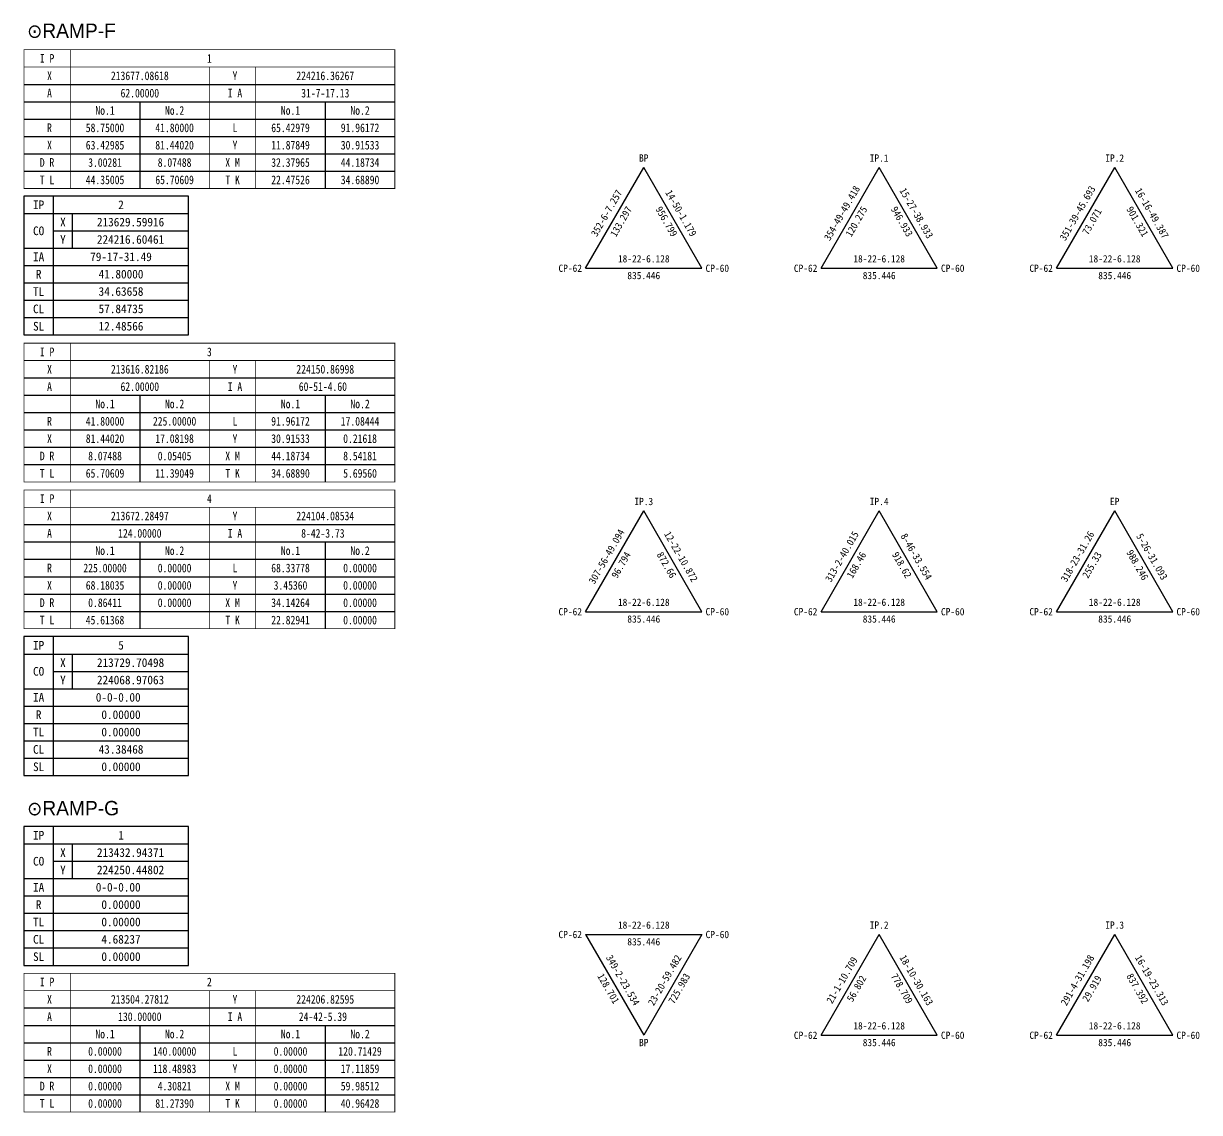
# Model space of a CAD drawing. Extents: x -2894 to -714, y 147 to 1611.
# Drawn here: x -2894 to -2102, y 877 to 1611 of the extents above; entities that cross this region are included whole.
import ezdxf
from ezdxf.enums import TextEntityAlignment as Align

# ---------------------------------------------------------------- set-up
doc = ezdxf.new("R2010")
doc.units = 0
doc.header["$MEASUREMENT"] = 0
for name, color, linetype in [('CA-ALGN-TBSM', 2, 'CONTINUOUS'), ('CA-DIML', 1, 'CONTINUOUS'), ('CA-DIMT', 3, 'CONTINUOUS'), ('CA-TABL-LIN1', 4, 'CONTINUOUS'), ('CA-TABL-LIN2', 1, 'CONTINUOUS'), ('CA-TABL-TEX2', 3, 'CONTINUOUS'), ('CZ-TEX1', 6, 'CONTINUOUS')]:
    doc.layers.add(name, color=color, linetype=linetype)
doc.styles.add('GHS', font='DotumChe.ttf')
doc.styles.add('GTXT', font='DotumChe.ttf')

# ---------------------------------------------------------------- blocks, each defined once
blk = doc.blocks.new('CACTCRV')
at = {"layer": 'CA-TABL-LIN1'}
blk.add_line((-15.25, -20), (-15.25, 20), dxfattribs=at)
blk.add_lwpolyline([(-23.75, -20), (23.75, -20), (23.75, 20), (-23.75, 20)], close=True, dxfattribs=at)
at = {"layer": 'CA-TABL-LIN2'}
for p, q in [((-23.75, 15), (23.75, 15)), ((-9.75, 5), (-9.75, 15)), ((-15.25, 10), (23.75, 10)), ((-23.75, 5), (23.75, 5)), ((-23.75, 0), (23.75, 0)), ((-23.75, -5), (23.75, -5)), ((-23.75, -10), (23.75, -10)), ((-23.75, -15), (23.75, -15))]:
    blk.add_line(p, q, dxfattribs=at)
at = {"layer": 'CA-TABL-TEX2', "style": 'GTXT'}
for s, p in [('IP', (-19.5, 17.5)), ('X', (-12.5, 12.5)), ('CO', (-19.5, 10)), ('Y', (-12.5, 7.5)), ('IA', (-19.5, 2.5)), ('R', (-19.5, -2.5)), ('TL', (-19.5, -7.5)), ('CL', (-19.5, -12.5)), ('SL', (-19.5, -17.5))]:
    blk.add_text(s, height=2.5, dxfattribs=at).set_placement(p, align=Align.MIDDLE_CENTER)
at = {"layer": 'CA-TABL-TEX2', "style": 'GTXT', "flags": 4}
for tag, p in [('IPNO', (4.25, 17.5)), ('COX', (7, 12.5)), ('COY', (7, 7.5)), ('IA', (4.25, 2.5)), ('R', (4.25, -2.5)), ('TL', (4.25, -7.5)), ('CL', (4.25, -12.5)), ('SL', (4.25, -17.5))]:
    blk.add_attdef(tag, text='', height=2.5, dxfattribs=at).set_placement(p, align=Align.MIDDLE)

msp = doc.modelspace()

# ---------------------------------------------------------------- linework, layer by layer
at = {"layer": 'CA-DIML'}
for p, q in [((-2515.27, 1446.23), (-2476.07, 1514.12)), ((-2436.87, 1446.23), (-2476.07, 1514.12)), ((-2356.62, 1446.23), (-2317.42, 1514.12)), ((-2278.22, 1446.23), (-2317.42, 1514.12)), ((-2197.88, 1446.23), (-2158.68, 1514.12)), ((-2119.48, 1446.23), (-2158.68, 1514.12)), ((-2515.27, 1446.23), (-2436.87, 1446.23)), ((-2356.62, 1446.23), (-2278.22, 1446.23)), ((-2197.88, 1446.23), (-2119.48, 1446.23)), ((-2515.27, 1214.82), (-2476.07, 1282.72)), ((-2436.87, 1214.82), (-2476.07, 1282.72)), ((-2356.62, 1214.82), (-2317.42, 1282.72)), ((-2278.22, 1214.82), (-2317.42, 1282.72)), ((-2197.88, 1214.82), (-2158.68, 1282.72)), ((-2119.48, 1214.82), (-2158.68, 1282.72)), ((-2515.27, 1214.82), (-2436.87, 1214.82)), ((-2356.62, 1214.82), (-2278.22, 1214.82)), ((-2197.88, 1214.82), (-2119.48, 1214.82)), ((-2515.27, 997.33), (-2476.07, 929.44)), ((-2515.27, 997.33), (-2436.87, 997.33)), ((-2436.87, 997.33), (-2476.07, 929.44)), ((-2356.62, 929.44), (-2317.42, 997.33)), ((-2278.22, 929.44), (-2317.42, 997.33)), ((-2197.88, 929.44), (-2158.68, 997.33)), ((-2119.48, 929.44), (-2158.68, 997.33)), ((-2356.62, 929.44), (-2278.22, 929.44)), ((-2197.88, 929.44), (-2119.48, 929.44))]:
    msp.add_line(p, q, dxfattribs=at)
at = {"layer": 'CA-TABL-LIN1', "const_width": 0.519, "flags": 128}
for points in [[(-2893.86, 1499.95), (-2893.86, 1593.45), (-2643.86, 1593.46), (-2643.86, 1499.95)], [(-2893.86, 1302.22), (-2893.86, 1395.73), (-2643.86, 1395.73), (-2643.86, 1302.22)], [(-2643.86, 1203.36), (-2893.86, 1203.36), (-2893.86, 1296.86), (-2643.86, 1296.86)], [(-2893.86, 877.68), (-2893.86, 971.18), (-2643.86, 971.19), (-2643.86, 877.68)]]:
    msp.add_lwpolyline(points, close=True, dxfattribs=at)
for points in [[(-2862.61, 1593.45), (-2862.61, 1499.95)], [(-2768.86, 1581.77), (-2768.86, 1499.95)], [(-2737.61, 1581.77), (-2737.61, 1499.95)], [(-2862.61, 1395.73), (-2862.61, 1302.22)], [(-2768.86, 1384.04), (-2768.86, 1302.22)], [(-2737.61, 1384.04), (-2737.61, 1302.22)], [(-2862.61, 1296.86), (-2862.61, 1203.36)], [(-2768.86, 1285.18), (-2768.86, 1203.36)], [(-2737.61, 1285.18), (-2737.61, 1203.36)], [(-2862.61, 971.18), (-2862.61, 877.68)], [(-2768.86, 959.5), (-2768.86, 877.68)], [(-2737.61, 959.5), (-2737.61, 877.68)]]:
    msp.add_lwpolyline(points, dxfattribs=at)
at = {"layer": 'CA-TABL-LIN2'}
for p, q in [((-2893.86, 1570.08), (-2643.86, 1570.08)), ((-2893.86, 1558.39), (-2643.86, 1558.39)), ((-2815.74, 1558.39), (-2815.74, 1499.95)), ((-2690.74, 1558.39), (-2690.74, 1499.95)), ((-2893.86, 1546.7), (-2643.86, 1546.7)), ((-2893.86, 1535.01), (-2643.86, 1535.01)), ((-2893.86, 1523.32), (-2643.86, 1523.33)), ((-2893.86, 1511.64), (-2643.86, 1511.64)), ((-2893.86, 1360.66), (-2643.86, 1360.66)), ((-2815.74, 1360.66), (-2815.74, 1302.22)), ((-2690.74, 1360.66), (-2690.74, 1302.22)), ((-2893.86, 1348.97), (-2643.86, 1348.97)), ((-2893.86, 1337.29), (-2643.86, 1337.29)), ((-2893.86, 1325.6), (-2643.86, 1325.6)), ((-2893.86, 1313.91), (-2643.86, 1313.91)), ((-2893.86, 1273.49), (-2643.86, 1273.49)), ((-2893.86, 1261.8), (-2643.86, 1261.8)), ((-2815.74, 1261.8), (-2815.74, 1203.36)), ((-2690.74, 1261.8), (-2690.74, 1203.36)), ((-2893.86, 1250.11), (-2643.86, 1250.11)), ((-2893.86, 1238.42), (-2643.86, 1238.42)), ((-2893.86, 1226.73), (-2643.86, 1226.73)), ((-2893.86, 1215.05), (-2643.86, 1215.05)), ((-2893.86, 947.81), (-2643.86, 947.81)), ((-2893.86, 936.12), (-2643.86, 936.12)), ((-2815.74, 936.12), (-2815.74, 877.68)), ((-2690.74, 936.12), (-2690.74, 877.68)), ((-2893.86, 924.43), (-2643.86, 924.43)), ((-2893.86, 912.74), (-2643.86, 912.74)), ((-2893.86, 901.06), (-2643.86, 901.06)), ((-2893.86, 889.37), (-2643.86, 889.37))]:
    msp.add_line(p, q, dxfattribs=at)
at = {"layer": 'CA-TABL-LIN2', "const_width": 0.519, "flags": 128}
for points in [[(-2893.86, 1581.77), (-2643.86, 1581.77)], [(-2893.86, 1384.04), (-2643.86, 1384.04)], [(-2893.86, 1285.18), (-2643.86, 1285.18)], [(-2893.86, 959.5), (-2643.86, 959.5)]]:
    msp.add_lwpolyline(points, dxfattribs=at)
at = {"layer": 'CA-TABL-LIN2', "flags": 128}
msp.add_lwpolyline([(-2893.86, 1372.35), (-2643.86, 1372.35)], dxfattribs=at)

# ---------------------------------------------------------------- block references
at = {"layer": 'CA-ALGN-TBSM'}
ref = msp.add_blockref('CACTCRV', (-2838.34, 1448.07), dxfattribs=dict(at, xscale=2.337662249847199, yscale=2.33766224984754, zscale=2.337662249847499))
ref.add_attrib('IPNO', '2', dxfattribs={"layer": 'CA-TABL-TEX2', "height": 5.84, "style": 'GTXT'}).set_placement((-2828.41, 1488.98), align=Align.MIDDLE)
ref.add_attrib('COX', '213629.59916', dxfattribs={"layer": 'CA-TABL-TEX2', "height": 5.8442, "style": 'GTXT'}).set_placement((-2821.98, 1477.29), align=Align.MIDDLE)
ref.add_attrib('COY', '224216.60461', dxfattribs={"layer": 'CA-TABL-TEX2', "height": 5.8442, "style": 'GTXT'}).set_placement((-2821.98, 1465.6), align=Align.MIDDLE)
ref.add_attrib('IA', '79-17-31.49', dxfattribs={"layer": 'CA-TABL-TEX2', "height": 5.8442, "style": 'GTXT'}).set_placement((-2828.41, 1453.91), align=Align.MIDDLE)
ref.add_attrib('R', '41.80000', dxfattribs={"layer": 'CA-TABL-TEX2', "height": 5.844, "style": 'GTXT'}).set_placement((-2828.41, 1442.23), align=Align.MIDDLE)
ref.add_attrib('TL', '34.63658', dxfattribs={"layer": 'CA-TABL-TEX2', "height": 5.844, "style": 'GTXT'}).set_placement((-2828.41, 1430.54), align=Align.MIDDLE)
ref.add_attrib('CL', '57.84735', dxfattribs={"layer": 'CA-TABL-TEX2', "height": 5.844, "style": 'GTXT'}).set_placement((-2828.41, 1418.85), align=Align.MIDDLE)
ref.add_attrib('SL', '12.48566', dxfattribs={"layer": 'CA-TABL-TEX2', "height": 5.844, "style": 'GTXT'}).set_placement((-2828.41, 1407.16), align=Align.MIDDLE)
ref = msp.add_blockref('CACTCRV', (-2838.34, 1151.25), dxfattribs=dict(at, xscale=2.337662249847199, yscale=2.33766224984754, zscale=2.337662249847499))
ref.add_attrib('IPNO', '5', dxfattribs={"layer": 'CA-TABL-TEX2', "height": 5.84, "style": 'GTXT'}).set_placement((-2828.41, 1192.16), align=Align.MIDDLE)
ref.add_attrib('COX', '213729.70498', dxfattribs={"layer": 'CA-TABL-TEX2', "height": 5.8442, "style": 'GTXT'}).set_placement((-2821.98, 1180.47), align=Align.MIDDLE)
ref.add_attrib('COY', '224068.97063', dxfattribs={"layer": 'CA-TABL-TEX2', "height": 5.8442, "style": 'GTXT'}).set_placement((-2821.98, 1168.78), align=Align.MIDDLE)
ref.add_attrib('IA', '0-0-0.00 ', dxfattribs={"layer": 'CA-TABL-TEX2', "height": 5.844, "style": 'GTXT'}).set_placement((-2828.41, 1157.09), align=Align.MIDDLE)
ref.add_attrib('R', '0.00000', dxfattribs={"layer": 'CA-TABL-TEX2', "height": 5.844, "style": 'GTXT'}).set_placement((-2828.41, 1145.4), align=Align.MIDDLE)
ref.add_attrib('TL', '0.00000', dxfattribs={"layer": 'CA-TABL-TEX2', "height": 5.844, "style": 'GTXT'}).set_placement((-2828.41, 1133.71), align=Align.MIDDLE)
ref.add_attrib('CL', '43.38468', dxfattribs={"layer": 'CA-TABL-TEX2', "height": 5.844, "style": 'GTXT'}).set_placement((-2828.41, 1122.03), align=Align.MIDDLE)
ref.add_attrib('SL', '0.00000', dxfattribs={"layer": 'CA-TABL-TEX2', "height": 5.844, "style": 'GTXT'}).set_placement((-2828.41, 1110.34), align=Align.MIDDLE)
ref = msp.add_blockref('CACTCRV', (-2838.34, 1023.3), dxfattribs=dict(at, xscale=2.337662249847199, yscale=2.33766224984754, zscale=2.337662249847499))
ref.add_attrib('IPNO', '1', dxfattribs={"layer": 'CA-TABL-TEX2', "height": 5.84, "style": 'GTXT'}).set_placement((-2828.41, 1064.2), align=Align.MIDDLE)
ref.add_attrib('COX', '213432.94371', dxfattribs={"layer": 'CA-TABL-TEX2', "height": 5.8442, "style": 'GTXT'}).set_placement((-2821.98, 1052.52), align=Align.MIDDLE)
ref.add_attrib('COY', '224250.44802', dxfattribs={"layer": 'CA-TABL-TEX2', "height": 5.8442, "style": 'GTXT'}).set_placement((-2821.98, 1040.83), align=Align.MIDDLE)
ref.add_attrib('IA', '0-0-0.00 ', dxfattribs={"layer": 'CA-TABL-TEX2', "height": 5.844, "style": 'GTXT'}).set_placement((-2828.41, 1029.14), align=Align.MIDDLE)
ref.add_attrib('R', '0.00000', dxfattribs={"layer": 'CA-TABL-TEX2', "height": 5.844, "style": 'GTXT'}).set_placement((-2828.41, 1017.45), align=Align.MIDDLE)
ref.add_attrib('TL', '0.00000', dxfattribs={"layer": 'CA-TABL-TEX2', "height": 5.844, "style": 'GTXT'}).set_placement((-2828.41, 1005.76), align=Align.MIDDLE)
ref.add_attrib('CL', '4.68237', dxfattribs={"layer": 'CA-TABL-TEX2', "height": 5.844, "style": 'GTXT'}).set_placement((-2828.41, 994.07), align=Align.MIDDLE)
ref.add_attrib('SL', '0.00000', dxfattribs={"layer": 'CA-TABL-TEX2', "height": 5.844, "style": 'GTXT'}).set_placement((-2828.41, 982.39), align=Align.MIDDLE)

# ---------------------------------------------------------------- texts
at = {"layer": 'CA-DIMT', "style": 'GHS'}
for s, p in [('BP', (-2476.07, 1516.57)), ('IP.1', (-2317.42, 1516.57)), ('IP.2', (-2158.68, 1516.57)), ('18-22-6.128', (-2476.07, 1448.68)), ('18-22-6.128', (-2317.42, 1448.68)), ('18-22-6.128', (-2158.68, 1448.68)), ('IP.3', (-2476.07, 1285.17)), ('IP.4', (-2317.42, 1285.17)), ('EP', (-2158.68, 1285.17)), ('18-22-6.128', (-2476.07, 1217.27)), ('18-22-6.128', (-2317.42, 1217.27)), ('18-22-6.128', (-2158.68, 1217.27)), ('18-22-6.128', (-2476.07, 999.78)), ('IP.2', (-2317.42, 999.78)), ('IP.3', (-2158.68, 999.78)), ('18-22-6.128', (-2317.42, 931.89)), ('18-22-6.128', (-2158.68, 931.89))]:
    msp.add_text(s, height=4.9, dxfattribs=at).set_placement(p, align=Align.BOTTOM_CENTER)
for s, rotation, p in [('352-6-7.257', 60, (-2497.79, 1481.4)), ('14-50-1.179', 300, (-2454.34, 1481.4)), ('354-49-49.418', 60, (-2339.14, 1481.4)), ('15-27-38.933', 300, (-2295.7, 1481.4)), ('351-39-45.693', 60, (-2180.4, 1481.4)), ('16-16-49.387', 300, (-2136.96, 1481.4)), ('307-56-49.094', 60, (-2497.79, 1250)), ('12-22-10.872', 300, (-2454.34, 1250)), ('313-2-40.015', 60, (-2339.14, 1250)), ('318-23-31.26', 60, (-2180.4, 1250)), ('8-46-33.554', 300, (-2295.7, 1250)), ('5-26-31.093', 300, (-2136.96, 1250)), ('349-2-23.534', 300, (-2493.54, 964.61)), ('23-20-59.482', 60, (-2458.59, 964.61)), ('18-10-30.163', 300, (-2295.7, 964.61)), ('291-4-31.198', 60, (-2180.4, 964.61)), ('16-19-23.313', 300, (-2136.96, 964.61)), ('21-1-10.709', 60, (-2339.14, 964.61))]:
    msp.add_text(s, height=4.9, rotation=rotation, dxfattribs=at).set_placement(p, align=Align.BOTTOM_CENTER)
for s, rotation, p in [('133.297', 60, (-2493.54, 1478.95)), ('956.799', 300, (-2458.59, 1478.95)), ('120.275', 60, (-2334.9, 1478.95)), ('946.933', 300, (-2299.94, 1478.95)), ('73.071', 60, (-2176.16, 1478.95)), ('901.321', 300, (-2141.2, 1478.95)), ('96.794', 60, (-2493.54, 1247.55)), ('872.66', 300, (-2458.59, 1247.55)), ('168.46', 60, (-2334.9, 1247.55)), ('918.62', 300, (-2299.94, 1247.55)), ('255.33', 60, (-2176.16, 1247.55)), ('988.246', 300, (-2141.2, 1247.55)), ('128.701', 300, (-2497.79, 962.16)), ('725.983', 60, (-2454.34, 962.16)), ('56.802', 60, (-2334.9, 962.16)), ('778.709', 300, (-2299.94, 962.16)), ('29.919', 60, (-2176.16, 962.16)), ('837.392', 300, (-2141.2, 962.16))]:
    msp.add_text(s, height=4.9, rotation=rotation, dxfattribs=at).set_placement(p, align=Align.TOP_CENTER)
for p in [(-2517.72, 1446.23), (-2359.07, 1446.23), (-2200.33, 1446.23), (-2517.72, 1214.82), (-2359.07, 1214.82), (-2200.33, 1214.82), (-2517.72, 997.33), (-2359.07, 929.44), (-2200.33, 929.44)]:
    msp.add_text('CP-62', height=4.9, dxfattribs=at).set_placement(p, align=Align.MIDDLE_RIGHT)
for s, p in [('835.446', (-2476.07, 1443.78)), ('835.446', (-2317.42, 1443.78)), ('835.446', (-2158.68, 1443.78)), ('835.446', (-2476.07, 1212.37)), ('835.446', (-2317.42, 1212.37)), ('835.446', (-2158.68, 1212.37)), ('835.446', (-2476.07, 994.88)), ('BP', (-2476.07, 926.99)), ('835.446', (-2317.42, 926.99)), ('835.446', (-2158.68, 926.99))]:
    msp.add_text(s, height=4.9, dxfattribs=at).set_placement(p, align=Align.TOP_CENTER)
for p in [(-2434.42, 1446.23), (-2275.77, 1446.23), (-2117.03, 1446.23), (-2434.42, 1214.82), (-2275.77, 1214.82), (-2117.03, 1214.82), (-2434.42, 997.33), (-2275.77, 929.44), (-2117.03, 929.44)]:
    msp.add_text('CP-60', height=4.9, dxfattribs=at).set_placement(p, align=Align.MIDDLE_LEFT)
at = {"layer": 'CA-TABL-TEX2', "style": 'GHS', "width": 0.814887}
for s, height, rotation, p, p2 in [('I P', 5.844, 0.00014, (-2883.11, 1584.69), (-2873.37, 1584.69)), ('1', 5.84, 0.00014, (-2770.49, 1584.69), (-2767.24, 1584.69)), (' X', 5.844, 0.00014, (-2881.48, 1573), (-2874.99, 1573)), ('213677.08618', 5.8442, 0.00014, (-2835.22, 1573), (-2796.26, 1573)), (' Y', 5.844, 0.00014, (-2756.48, 1573), (-2749.99, 1573)), ('224216.36267', 5.8442, 0.00014, (-2710.22, 1573), (-2671.26, 1573)), (' A', 5.844, 0.00014, (-2881.48, 1561.31), (-2874.99, 1561.31)), ('62.00000', 5.844, 0.00014, (-2828.72, 1561.31), (-2802.75, 1561.31)), (' I A', 5.844, 0.00014, (-2759.73, 1561.31), (-2746.74, 1561.31)), ('31-7-17.13', 5.844, 0.00014, (-2706.97, 1561.31), (-2674.5, 1561.31)), ('No.1', 5.844, 0.00014, (-2845.67, 1549.62), (-2832.68, 1549.62)), ('No.2', 5.844, 0.00014, (-2798.79, 1549.62), (-2785.81, 1549.62)), ('No.1', 5.844, 0.00014, (-2720.67, 1549.62), (-2707.68, 1549.62)), ('No.2', 5.844, 0.00014, (-2673.79, 1549.62), (-2660.81, 1549.62)), (' R', 5.844, 0.00014, (-2881.48, 1537.94), (-2874.99, 1537.94)), ('58.75000', 5.844, 0.00014, (-2852.16, 1537.94), (-2826.19, 1537.94)), ('41.80000', 5.844, 0.00014, (-2805.29, 1537.94), (-2779.31, 1537.94)), (' L', 5.844, 0.00014, (-2756.48, 1537.94), (-2749.99, 1537.94)), ('65.42979', 5.844, 0.00014, (-2727.16, 1537.94), (-2701.19, 1537.94)), ('91.96172', 5.844, 0.00014, (-2680.29, 1537.94), (-2654.31, 1537.94)), (' X', 5.844, 0.00014, (-2881.48, 1526.25), (-2874.99, 1526.25)), ('63.42985', 5.844, 0.00014, (-2852.16, 1526.25), (-2826.19, 1526.25)), ('81.44020', 5.844, 0.00014, (-2805.29, 1526.25), (-2779.31, 1526.25)), (' Y', 5.844, 0.00014, (-2756.48, 1526.25), (-2749.99, 1526.25)), ('11.87849', 5.844, 0.00014, (-2727.16, 1526.25), (-2701.19, 1526.25)), ('30.91533', 5.844, 0.00014, (-2680.29, 1526.25), (-2654.31, 1526.25)), ('D R', 5.844, 0.00014, (-2883.11, 1514.56), (-2873.37, 1514.56)), ('3.00281', 5.844, 0.00014, (-2850.54, 1514.56), (-2827.81, 1514.56)), ('8.07488', 5.844, 0.00014, (-2803.66, 1514.56), (-2780.94, 1514.56)), ('X M', 5.844, 0.00014, (-2758.11, 1514.56), (-2748.37, 1514.56)), ('32.37965', 5.844, 0.00014, (-2727.16, 1514.56), (-2701.19, 1514.56)), ('44.18734', 5.844, 0.00014, (-2680.29, 1514.56), (-2654.31, 1514.56)), ('T L', 5.844, 0.00014, (-2883.11, 1502.87), (-2873.37, 1502.87)), ('44.35005', 5.844, 0.00014, (-2852.16, 1502.87), (-2826.19, 1502.87)), ('65.70609', 5.844, 0.00014, (-2805.29, 1502.87), (-2779.31, 1502.87)), ('T K', 5.844, 0.00014, (-2758.11, 1502.87), (-2748.37, 1502.87)), ('22.47526', 5.844, 0.00014, (-2727.16, 1502.87), (-2701.19, 1502.87)), ('34.68890', 5.844, 0.00014, (-2680.29, 1502.87), (-2654.31, 1502.87)), ('I P', 5.844, 0.00015, (-2883.11, 1386.96), (-2873.37, 1386.96)), ('3', 5.84, 0.00015, (-2770.49, 1386.96), (-2767.24, 1386.96)), (' X', 5.844, 0.00015, (-2881.48, 1375.27), (-2874.99, 1375.27)), ('213616.82186', 5.8442, 0.00015, (-2835.22, 1375.27), (-2796.26, 1375.27)), (' Y', 5.844, 0.00015, (-2756.48, 1375.27), (-2749.99, 1375.27)), ('224150.86998', 5.8442, 0.00015, (-2710.22, 1375.27), (-2671.26, 1375.27)), (' A', 5.844, 0.00015, (-2881.48, 1363.58), (-2874.99, 1363.58)), ('62.00000', 5.844, 0.00015, (-2828.72, 1363.58), (-2802.75, 1363.58)), (' I A', 5.844, 0.00015, (-2759.73, 1363.58), (-2746.74, 1363.58)), ('60-51-4.60 ', 5.8442, 0.00015, (-2708.59, 1363.58), (-2672.88, 1363.58)), ('No.1', 5.844, 0.00015, (-2845.67, 1351.9), (-2832.68, 1351.9)), ('No.2', 5.844, 0.00015, (-2798.79, 1351.9), (-2785.81, 1351.9)), ('No.1', 5.844, 0.00015, (-2720.67, 1351.9), (-2707.68, 1351.9)), ('No.2', 5.844, 0.00015, (-2673.79, 1351.9), (-2660.81, 1351.9)), (' R', 5.844, 0.00015, (-2881.48, 1340.21), (-2874.99, 1340.21)), ('41.80000', 5.844, 0.00015, (-2852.16, 1340.21), (-2826.19, 1340.21)), ('225.00000', 5.844, 0.00015, (-2806.91, 1340.21), (-2777.69, 1340.21)), (' L', 5.844, 0.00015, (-2756.48, 1340.21), (-2749.99, 1340.21)), ('91.96172', 5.844, 0.00015, (-2727.16, 1340.21), (-2701.19, 1340.21)), ('17.08444', 5.844, 0.00015, (-2680.29, 1340.21), (-2654.31, 1340.21)), (' X', 5.844, 0.00015, (-2881.48, 1328.52), (-2874.99, 1328.52)), ('81.44020', 5.844, 0.00015, (-2852.16, 1328.52), (-2826.19, 1328.52)), ('17.08198', 5.844, 0.00015, (-2805.29, 1328.52), (-2779.31, 1328.52)), (' Y', 5.844, 0.00015, (-2756.48, 1328.52), (-2749.99, 1328.52)), ('30.91533', 5.844, 0.00015, (-2727.16, 1328.52), (-2701.19, 1328.52)), ('0.21618', 5.844, 0.00015, (-2678.66, 1328.52), (-2655.94, 1328.52)), ('D R', 5.844, 0.00015, (-2883.11, 1316.83), (-2873.37, 1316.83)), ('8.07488', 5.844, 0.00015, (-2850.54, 1316.83), (-2827.81, 1316.83)), ('0.05405', 5.844, 0.00015, (-2803.66, 1316.83), (-2780.94, 1316.83)), ('X M', 5.844, 0.00015, (-2758.11, 1316.83), (-2748.37, 1316.83)), ('44.18734', 5.844, 0.00015, (-2727.16, 1316.83), (-2701.19, 1316.83)), ('8.54181', 5.844, 0.00015, (-2678.66, 1316.83), (-2655.94, 1316.83)), ('T L', 5.844, 0.00015, (-2883.11, 1305.14), (-2873.37, 1305.14)), ('65.70609', 5.844, 0.00015, (-2852.16, 1305.14), (-2826.19, 1305.14)), ('11.39049', 5.844, 0.00015, (-2805.29, 1305.14), (-2779.31, 1305.14)), ('T K', 5.844, 0.00015, (-2758.11, 1305.14), (-2748.37, 1305.14)), ('34.68890', 5.844, 0.00015, (-2727.16, 1305.14), (-2701.19, 1305.14)), ('5.69560', 5.844, 0.00015, (-2678.66, 1305.14), (-2655.94, 1305.14)), ('I P', 5.844, 0.00014, (-2883.11, 1288.1), (-2873.37, 1288.1)), ('4', 5.84, 0.00014, (-2770.49, 1288.1), (-2767.24, 1288.1)), (' X', 5.844, 0.00014, (-2881.48, 1276.41), (-2874.99, 1276.41)), ('213672.28497', 5.8442, 0.00014, (-2835.22, 1276.41), (-2796.26, 1276.41)), (' Y', 5.844, 0.00014, (-2756.48, 1276.41), (-2749.99, 1276.41)), ('224104.08534', 5.8442, 0.00014, (-2710.22, 1276.41), (-2671.26, 1276.41)), (' A', 5.844, 0.00014, (-2881.48, 1264.72), (-2874.99, 1264.72)), ('124.00000', 5.844, 0.00014, (-2830.35, 1264.72), (-2801.13, 1264.72)), (' I A', 5.844, 0.00014, (-2759.73, 1264.72), (-2746.74, 1264.72)), ('8-42-3.73 ', 5.844, 0.00014, (-2706.97, 1264.72), (-2674.5, 1264.72)), ('No.1', 5.844, 0.00014, (-2845.67, 1253.03), (-2832.68, 1253.03)), ('No.2', 5.844, 0.00014, (-2798.79, 1253.03), (-2785.81, 1253.03)), ('No.1', 5.844, 0.00014, (-2720.67, 1253.03), (-2707.68, 1253.03)), ('No.2', 5.844, 0.00014, (-2673.79, 1253.03), (-2660.81, 1253.03)), (' R', 5.844, 0.00014, (-2881.48, 1241.34), (-2874.99, 1241.34)), ('225.00000', 5.844, 0.00014, (-2853.78, 1241.34), (-2824.56, 1241.34)), ('0.00000', 5.844, 0.00014, (-2803.66, 1241.34), (-2780.94, 1241.34)), (' L', 5.844, 0.00014, (-2756.48, 1241.34), (-2749.99, 1241.34)), ('68.33778', 5.844, 0.00014, (-2727.16, 1241.34), (-2701.19, 1241.34)), ('0.00000', 5.844, 0.00014, (-2678.66, 1241.34), (-2655.94, 1241.34)), (' X', 5.844, 0.00014, (-2881.48, 1229.66), (-2874.99, 1229.66)), ('68.18035', 5.844, 0.00014, (-2852.16, 1229.66), (-2826.19, 1229.66)), ('0.00000', 5.844, 0.00014, (-2803.66, 1229.66), (-2780.94, 1229.66)), (' Y', 5.844, 0.00014, (-2756.48, 1229.66), (-2749.99, 1229.66)), ('3.45360', 5.844, 0.00014, (-2725.54, 1229.66), (-2702.81, 1229.66)), ('0.00000', 5.844, 0.00014, (-2678.66, 1229.66), (-2655.94, 1229.66)), ('D R', 5.844, 0.00014, (-2883.11, 1217.97), (-2873.37, 1217.97)), ('0.86411', 5.844, 0.00014, (-2850.54, 1217.97), (-2827.81, 1217.97)), ('0.00000', 5.844, 0.00014, (-2803.66, 1217.97), (-2780.94, 1217.97)), ('X M', 5.844, 0.00014, (-2758.11, 1217.97), (-2748.37, 1217.97)), ('34.14264', 5.844, 0.00014, (-2727.16, 1217.97), (-2701.19, 1217.97)), ('0.00000', 5.844, 0.00014, (-2678.66, 1217.97), (-2655.94, 1217.97)), ('T L', 5.844, 0.00014, (-2883.11, 1206.28), (-2873.37, 1206.28)), ('45.61368', 5.844, 0.00014, (-2852.16, 1206.28), (-2826.19, 1206.28)), ('T K', 5.844, 0.00014, (-2758.11, 1206.28), (-2748.37, 1206.28)), ('22.82941', 5.844, 0.00014, (-2727.16, 1206.28), (-2701.19, 1206.28)), ('0.00000', 5.844, 0.00014, (-2678.66, 1206.28), (-2655.94, 1206.28)), ('I P', 5.844, 0.00015, (-2883.11, 962.42), (-2873.37, 962.42)), ('2', 5.84, 0.00015, (-2770.49, 962.42), (-2767.24, 962.42)), (' X', 5.844, 0.00015, (-2881.48, 950.73), (-2874.99, 950.73)), ('213504.27812', 5.8442, 0.00015, (-2835.22, 950.73), (-2796.26, 950.73)), (' Y', 5.844, 0.00015, (-2756.48, 950.73), (-2749.99, 950.73)), ('224206.82595', 5.8442, 0.00015, (-2710.22, 950.73), (-2671.26, 950.73)), (' A', 5.844, 0.00015, (-2881.48, 939.04), (-2874.99, 939.04)), ('130.00000', 5.844, 0.00015, (-2830.35, 939.04), (-2801.13, 939.04)), (' I A', 5.844, 0.00015, (-2759.73, 939.04), (-2746.74, 939.04)), ('24-42-5.39 ', 5.8442, 0.00015, (-2708.59, 939.04), (-2672.88, 939.04)), ('No.1', 5.844, 0.00015, (-2845.67, 927.35), (-2832.68, 927.35)), ('No.2', 5.844, 0.00015, (-2798.79, 927.35), (-2785.81, 927.35)), ('No.1', 5.844, 0.00015, (-2720.67, 927.35), (-2707.68, 927.35)), ('No.2', 5.844, 0.00015, (-2673.79, 927.35), (-2660.81, 927.35)), (' R', 5.844, 0.00015, (-2881.48, 915.67), (-2874.99, 915.67)), ('0.00000', 5.844, 0.00015, (-2850.54, 915.67), (-2827.81, 915.67)), ('140.00000', 5.844, 0.00015, (-2806.91, 915.67), (-2777.69, 915.67)), (' L', 5.844, 0.00015, (-2756.48, 915.67), (-2749.99, 915.67)), ('0.00000', 5.844, 0.00015, (-2725.54, 915.67), (-2702.81, 915.67)), ('120.71429', 5.844, 0.00015, (-2681.91, 915.67), (-2652.69, 915.67)), (' X', 5.844, 0.00015, (-2881.48, 903.98), (-2874.99, 903.98)), ('0.00000', 5.844, 0.00015, (-2850.54, 903.98), (-2827.81, 903.98)), ('118.48983', 5.844, 0.00015, (-2806.91, 903.98), (-2777.69, 903.98)), (' Y', 5.844, 0.00015, (-2756.48, 903.98), (-2749.99, 903.98)), ('0.00000', 5.844, 0.00015, (-2725.54, 903.98), (-2702.81, 903.98)), ('17.11859', 5.844, 0.00015, (-2680.29, 903.98), (-2654.31, 903.98)), ('D R', 5.844, 0.00015, (-2883.11, 892.29), (-2873.37, 892.29)), ('0.00000', 5.844, 0.00015, (-2850.54, 892.29), (-2827.81, 892.29)), ('4.30821', 5.844, 0.00015, (-2803.66, 892.29), (-2780.94, 892.29)), ('X M', 5.844, 0.00015, (-2758.11, 892.29), (-2748.37, 892.29)), ('0.00000', 5.844, 0.00015, (-2725.54, 892.29), (-2702.81, 892.29)), ('59.98512', 5.844, 0.00015, (-2680.29, 892.29), (-2654.31, 892.29)), ('T L', 5.844, 0.00015, (-2883.11, 880.6), (-2873.37, 880.6)), ('0.00000', 5.844, 0.00015, (-2850.54, 880.6), (-2827.81, 880.6)), ('81.27390', 5.844, 0.00015, (-2805.29, 880.6), (-2779.31, 880.6)), ('T K', 5.844, 0.00015, (-2758.11, 880.6), (-2748.37, 880.6)), ('0.00000', 5.844, 0.00015, (-2725.54, 880.6), (-2702.81, 880.6)), ('40.96428', 5.844, 0.00015, (-2680.29, 880.6), (-2654.31, 880.6))]:
    msp.add_text(s, height=height, rotation=rotation, dxfattribs=at).set_placement(p, p2, align=Align.FIT)
at = {"layer": 'CZ-TEX1', "char_height": 9.6718, "width": 89.5976, "attachment_point": 1, "style": 'GHS'}
for s, insert in [('\\fﾵﾸ\uffbf\ufff2ￃﾼ|b0|i0|c129|p49;⊙RAMP-F', (-2891.7, 1611.11)), ('\\fﾵﾸ\uffbf\ufff2ￃﾼ|b0|i0|c129|p49;⊙RAMP-G', (-2891.7, 1087.31))]:
    msp.add_mtext(s, dxfattribs=dict(at, insert=insert))

doc.saveas('drawing.dxf')
